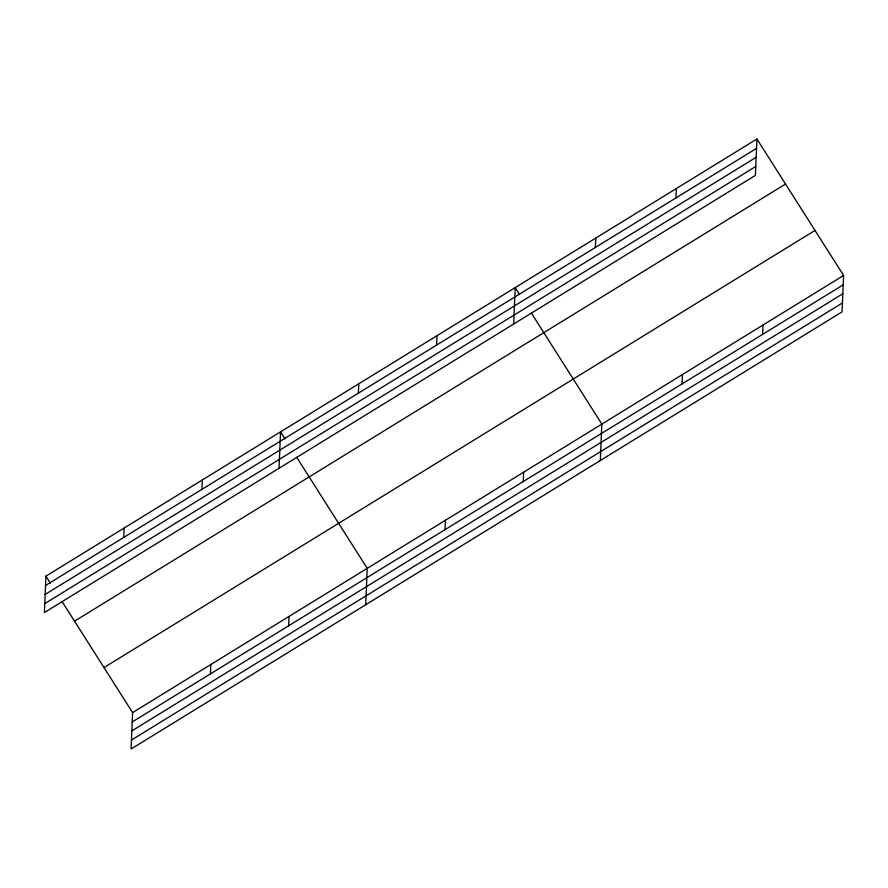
<?xml version="1.0" encoding="UTF-8"?>
<svg xmlns="http://www.w3.org/2000/svg" width="888" height="888" viewBox="0 0 888 888"><rect width="100%" height="100%" fill="white"/><g stroke="black" fill="none" stroke-linecap="round" stroke-linejoin="round"><path stroke-width="1.33" d="M45.921 576.134L44.4 612.531L755.399 175.391L756.931 138.994L45.921 576.134L50.327 583.072M123.743 537.429L124.131 528.049M62.06 601.542L132.601 712.609L131.069 749.006L842.079 311.866L843.6 275.469L756.931 138.994M201.953 489.344L202.342 479.964M210.412 673.892L210.811 664.524M279.032 468.276L280.553 431.879L284.959 438.805M288.622 625.807L289.022 616.439M358.375 393.162L358.763 383.794M365.701 604.75L367.221 568.353L296.692 457.287M436.585 345.077L436.974 335.708M445.043 529.637L445.432 520.268M513.664 324.02L515.184 287.623L519.591 294.55M523.254 481.551L523.643 472.183M595.371 247.452L595.77 238.084M600.332 460.495L601.853 424.098L531.324 313.031M675.957 197.913L676.345 188.545M682.051 383.927L682.439 374.558M762.625 334.388L763.014 325.019M45.532 585.514L756.543 148.374M45.155 594.427L756.165 157.287M44.777 603.607L755.777 166.467M74.525 621.178L785.536 184.038M103.996 667.576L814.995 230.436M132.601 712.609L843.6 275.469M132.201 721.977L843.212 284.837M131.824 730.902L842.834 293.762M131.446 740.081L842.446 302.941"/></g></svg>
